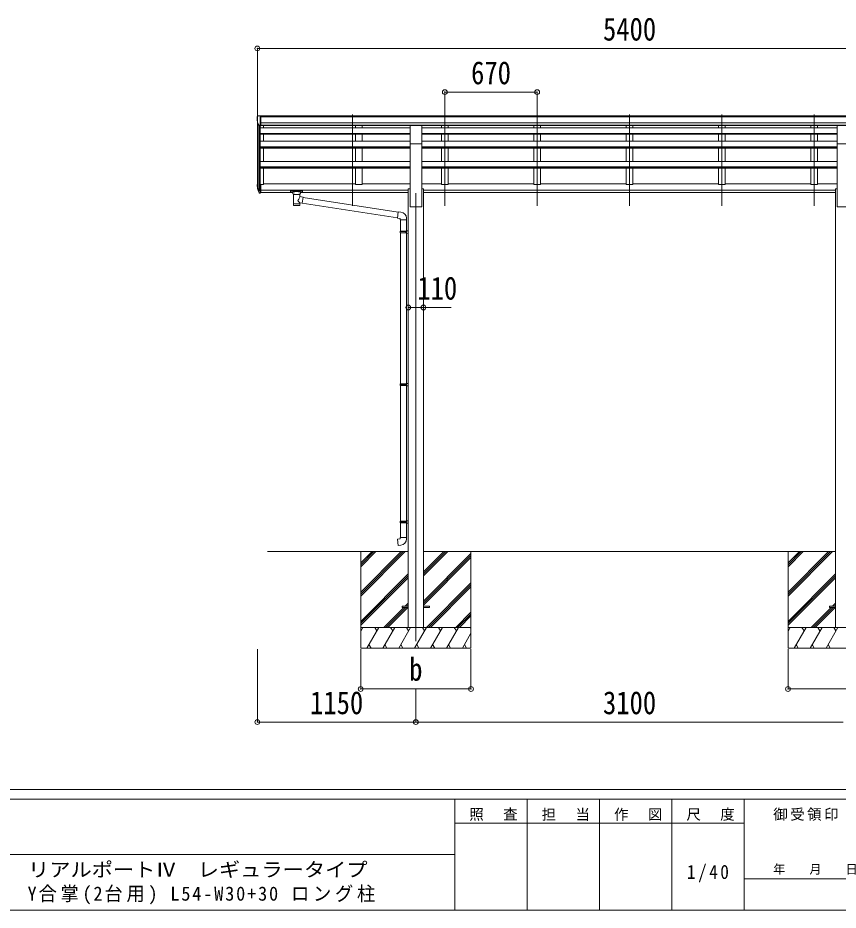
# Model space of a CAD drawing. Units: millimetres at full size. Extents: x -9783 to 9892, y -6828 to 6752.
# Drawn here: x 35 to 5987, y -6828 to -358 of the extents above; entities that cross this region are included whole.
import ezdxf
from ezdxf.enums import TextEntityAlignment as Align

# ---------------------------------------------------------------- set-up
doc = ezdxf.new("R2010")
doc.units = ezdxf.units.MM
doc.header["$LTSCALE"] = 35
doc.header["$PDMODE"] = 32
doc.header["$PDSIZE"] = 35
for name, color, linetype, lineweight in [('0-0_0', 7, 'Continuous', 9), ('0-1_本体', 4, 'Continuous', 9), ('0-2_部品', 7, 'Continuous', 9), ('0-8_PARTS2', 2, 'Continuous', 9), ('0-A_寸法', 6, 'Continuous', 9), ('F-0_240', 7, 'Continuous', 9)]:
    doc.layers.add(name, color=color, linetype=linetype, lineweight=lineweight)
doc.styles.add('ＭＳ ゴシック', font='')
doc.styles.get('ＭＳ ゴシック').set_extended_font_data('MS Gothic')

msp = doc.modelspace()

# ---------------------------------------------------------------- linework, layer by layer
at = {"layer": '0-0_0'}
for p, q in [((1847.05, -4227.76), (2868.05, -4227.76)), ((2523.05, -4227.76), (2523.05, -4927.76)), ((2523.05, -4521.94), (2817.23, -4227.76)), ((2523.05, -4536.08), (2831.37, -4227.76)), ((2523.05, -4550.22), (2845.51, -4227.76)), ((2523.05, -4338.09), (2633.38, -4227.76)), ((2523.05, -4323.95), (2619.24, -4227.76)), ((2523.05, -4309.81), (2605.09, -4227.76)), ((2978.05, -4403.59), (3153.88, -4227.76)), ((2978.05, -4389.45), (3139.74, -4227.76)), ((2978.05, -4375.31), (3125.59, -4227.76)), ((2978.05, -4227.76), (5968.05, -4227.76)), ((2978.05, -4587.44), (3323.05, -4242.44)), ((2978.05, -4601.58), (3323.05, -4256.58)), ((3323.05, -4227.76), (3323.05, -4927.76)), ((5623.05, -4227.76), (5623.05, -4927.76)), ((5623.05, -4521.94), (5917.23, -4227.76)), ((5623.05, -4536.08), (5931.37, -4227.76)), ((5623.05, -4550.22), (5945.51, -4227.76)), ((5623.05, -4338.09), (5733.38, -4227.76)), ((5623.05, -4323.95), (5719.24, -4227.76)), ((5623.05, -4309.81), (5705.09, -4227.76)), ((2978.05, -4615.72), (3323.05, -4270.72)), ((2523.05, -4734.07), (2868.05, -4389.07)), ((5623.05, -4734.07), (5968.05, -4389.07)), ((2523.05, -4748.21), (2868.05, -4403.21)), ((2523.05, -4762.35), (2868.05, -4417.36)), ((2999.86, -4777.76), (3323.05, -4454.57)), ((5623.05, -4748.21), (5968.05, -4403.21)), ((5623.05, -4762.35), (5968.05, -4417.36)), ((3014, -4777.76), (3323.05, -4468.71)), ((3028.14, -4777.76), (3323.05, -4482.86)), ((2691.49, -4777.76), (2836.99, -4632.26)), ((2705.63, -4777.76), (2851.13, -4632.26)), ((2719.77, -4777.76), (2865.27, -4632.26)), ((2845.99, -4623.26), (2868.05, -4601.2)), ((2860.13, -4623.26), (2868.05, -4615.34)), ((5791.49, -4777.76), (5936.99, -4632.26)), ((5805.63, -4777.76), (5951.13, -4632.26)), ((5819.77, -4777.76), (5965.27, -4632.26)), ((5945.99, -4623.26), (5968.05, -4601.2)), ((5960.13, -4623.26), (5968.05, -4615.34)), ((3211.99, -4777.76), (3323.05, -4666.7)), ((3226.13, -4777.76), (3323.05, -4680.84)), ((3240.27, -4777.76), (3323.05, -4694.99)), ((3323.05, -4777.76), (2523.05, -4777.76)), ((2523.05, -4805.26), (2538.93, -4777.76)), ((2567.79, -4927.76), (2654.4, -4777.76)), ((2639.4, -4803.74), (2624.4, -4777.76)), ((2683.26, -4927.76), (2769.87, -4777.76)), ((2754.87, -4803.74), (2739.86, -4777.76)), ((2798.73, -4927.76), (2885.34, -4777.76)), ((2870.34, -4803.74), (2855.33, -4777.76)), ((2914.2, -4927.76), (3000.81, -4777.76)), ((2985.81, -4803.74), (2970.8, -4777.76)), ((3029.67, -4927.76), (3116.28, -4777.76)), ((3101.28, -4803.74), (3086.28, -4777.76)), ((3145.14, -4927.76), (3231.75, -4777.76)), ((3201.75, -4777.76), (3216.75, -4803.74)), ((3317.22, -4777.76), (3323.05, -4787.86)), ((6423.05, -4777.76), (5623.05, -4777.76)), ((5623.05, -4805.26), (5638.93, -4777.76)), ((5667.79, -4927.76), (5754.4, -4777.76)), ((5739.4, -4803.74), (5724.4, -4777.76)), ((5783.26, -4927.76), (5869.87, -4777.76)), ((5854.87, -4803.74), (5839.86, -4777.76)), ((5898.73, -4927.76), (5985.34, -4777.76)), ((5970.34, -4803.74), (5955.33, -4777.76)), ((3260.61, -4927.76), (3323.05, -4819.62)), ((2582.79, -4901.78), (2597.79, -4927.76)), ((2698.26, -4901.78), (2713.26, -4927.76)), ((2813.73, -4901.78), (2828.73, -4927.76)), ((2929.2, -4901.78), (2944.2, -4927.76)), ((3044.67, -4901.78), (3059.67, -4927.76)), ((3160.14, -4901.78), (3175.14, -4927.76)), ((3275.61, -4901.78), (3290.61, -4927.76)), ((5682.79, -4901.78), (5697.79, -4927.76)), ((5798.26, -4901.78), (5813.26, -4927.76)), ((5913.73, -4901.78), (5928.73, -4927.76)), ((2523.05, -4927.76), (3323.05, -4927.76)), ((5623.05, -4927.76), (6423.05, -4927.76))]:
    msp.add_line(p, q, dxfattribs=at)
at = {"layer": '0-1_本体'}
for p, q in [((1799.55, -1069.34), (7136.55, -1069.34)), ((1799.55, -1074.7), (7146.55, -1074.7)), ((1773.05, -1568.5), (1773.05, -1106.09)), ((1777.33, -1124.89), (1777.33, -1592.76)), ((1787.05, -1140.25), (1787.05, -1610.76)), ((1793.05, -1139.72), (1793.05, -1566.33)), ((2880.55, -1154.12), (1793.05, -1154.12)), ((1799.55, -1118.22), (7146.55, -1118.22)), ((1799.55, -1135.89), (7146.55, -1135.89)), ((2880.55, -1138.26), (1799.55, -1138.26)), ((1818.05, -1138.26), (1818.05, -1154.53)), ((2484.05, -1138.26), (2484.05, -1154.12)), ((2534.05, -1138.26), (2534.05, -1154.12)), ((5980.55, -1137.98), (2965.55, -1138.26)), ((5980.55, -1154.12), (2965.55, -1154.12)), ((3108.05, -1138.25), (3108.05, -1154.12)), ((3158.05, -1138.24), (3158.05, -1154.12)), ((3778.05, -1138.19), (3778.05, -1154.12)), ((3828.05, -1138.18), (3828.05, -1154.12)), ((4448.05, -1138.12), (4448.05, -1154.12)), ((4498.05, -1138.12), (4498.05, -1154.12)), ((5118.05, -1138.06), (5118.05, -1154.12)), ((5168.05, -1138.05), (5168.05, -1154.12)), ((5788.05, -1138), (5788.05, -1154.12)), ((5838.05, -1137.99), (5838.05, -1154.12)), ((1793.05, -1195.82), (2880.55, -1195.82)), ((1793.05, -1197.51), (2880.55, -1197.51)), ((1793.05, -1201.92), (2880.55, -1201.92)), ((1818.05, -1253.3), (1818.05, -1201.92)), ((2484.05, -1201.92), (2484.05, -1252.91)), ((2534.05, -1201.92), (2534.05, -1252.91)), ((2965.55, -1195.82), (5980.55, -1195.82)), ((2965.55, -1197.51), (5980.55, -1197.51)), ((2965.55, -1201.92), (5980.55, -1201.92)), ((3108.05, -1201.92), (3108.05, -1252.91)), ((3158.05, -1201.92), (3158.05, -1252.91)), ((3778.05, -1201.92), (3778.05, -1252.91)), ((3828.05, -1201.92), (3828.05, -1252.91)), ((4448.05, -1201.92), (4448.05, -1252.91)), ((4498.05, -1201.92), (4498.05, -1252.91)), ((5118.05, -1201.92), (5118.05, -1252.91)), ((5168.05, -1201.92), (5168.05, -1252.91)), ((5788.05, -1201.92), (5788.05, -1252.91)), ((5838.05, -1201.92), (5838.05, -1252.91)), ((1793.05, -1252.91), (2880.55, -1252.91)), ((1793.05, -1293.56), (2880.55, -1293.56)), ((2880.55, -1727.76), (2880.55, -1272.13)), ((2965.55, -1252.91), (5980.55, -1252.91)), ((2965.55, -1727.76), (2965.55, -1272.13)), ((2965.55, -1293.56), (5980.55, -1293.56)), ((5980.55, -1727.76), (5980.55, -1272.13)), ((1793.05, -1295.24), (2880.55, -1295.24)), ((1793.05, -1301.96), (2880.55, -1301.96)), ((1818.05, -1399.05), (1818.05, -1301.96)), ((2484.05, -1301.96), (2484.05, -1398.64)), ((2534.05, -1301.96), (2534.05, -1398.64)), ((2965.55, -1295.24), (5980.55, -1295.24)), ((2965.55, -1301.96), (5980.55, -1301.96)), ((3108.05, -1301.96), (3108.05, -1398.64)), ((3158.05, -1301.96), (3158.05, -1398.64)), ((3778.05, -1301.96), (3778.05, -1398.64)), ((3828.05, -1301.96), (3828.05, -1398.64)), ((4448.05, -1301.96), (4448.05, -1398.64)), ((4498.05, -1301.96), (4498.05, -1398.64)), ((5118.05, -1301.96), (5118.05, -1398.64)), ((5168.05, -1301.96), (5168.05, -1398.64)), ((5788.05, -1301.96), (5788.05, -1398.64)), ((5838.05, -1301.96), (5838.05, -1398.64)), ((1793.05, -1398.64), (2880.55, -1398.64)), ((2965.55, -1398.64), (5980.55, -1398.64)), ((2880.55, -1438.1), (1793.05, -1438.1)), ((2880.55, -1439.78), (1793.05, -1439.78)), ((2880.55, -1448.83), (1793.05, -1448.83)), ((1818.05, -1567.15), (1818.05, -1448.83)), ((2484.05, -1448.83), (2484.05, -1567.15)), ((2534.05, -1448.83), (2534.05, -1567.15)), ((5980.55, -1438.1), (2965.55, -1438.1)), ((5980.55, -1439.78), (2965.55, -1439.78)), ((5980.55, -1448.83), (2965.55, -1448.83)), ((3108.05, -1448.83), (3108.05, -1567.15)), ((3158.05, -1448.83), (3158.05, -1567.15)), ((3778.05, -1449.24), (3778.05, -1567.15)), ((3828.05, -1449.24), (3828.05, -1567.15)), ((4448.05, -1449.24), (4448.05, -1567.15)), ((4498.05, -1449.24), (4498.05, -1567.15)), ((5118.05, -1448.83), (5118.05, -1567.15)), ((5168.05, -1448.83), (5168.05, -1567.15)), ((5788.05, -1448.83), (5788.05, -1567.15)), ((5838.05, -1448.83), (5838.05, -1567.15)), ((1799.55, -1567.15), (1818.05, -1567.15)), ((1799.55, -1606.25), (2868.05, -1606.25)), ((1799.55, -1607.63), (2868.05, -1607.63)), ((1818.05, -1561.94), (2484.05, -1561.94)), ((2484.05, -1567.15), (2534.05, -1567.15)), ((2534.05, -1561.94), (2880.55, -1561.94)), ((2868.05, -1597.76), (2880.55, -1597.76)), ((2868.05, -1597.76), (2868.05, -4777.76)), ((2965.55, -1561.94), (3108.05, -1561.94)), ((2965.55, -1597.76), (2978.05, -1597.76)), ((2978.05, -1597.76), (2978.05, -4777.76)), ((2978.05, -1606.25), (5968.05, -1606.25)), ((2978.05, -1607.63), (5968.05, -1607.63)), ((3108.05, -1567.15), (3158.05, -1567.15)), ((3158.05, -1561.94), (3778.05, -1561.94)), ((3778.05, -1567.15), (3828.05, -1567.15)), ((3828.05, -1561.94), (4448.05, -1561.94)), ((4448.05, -1567.15), (4498.05, -1567.15)), ((4498.05, -1561.94), (5118.05, -1561.94)), ((5118.05, -1567.15), (5168.05, -1567.15)), ((5168.05, -1561.94), (5788.05, -1561.94)), ((5788.05, -1567.15), (5838.05, -1567.15)), ((5838.05, -1561.94), (5980.55, -1561.94)), ((5968.05, -1597.76), (5980.55, -1597.76)), ((5968.05, -1597.76), (5968.05, -4777.76)), ((1799.55, -1624.8), (2031.05, -1624.8)), ((2085.05, -1624.8), (2868.05, -1624.8)), ((2978.05, -1624.8), (5968.05, -1624.8)), ((2880.55, -1727.76), (2965.55, -1727.76)), ((5980.55, -1727.76), (6065.55, -1727.76))]:
    msp.add_line(p, q, dxfattribs=at)
at = {"layer": '0-2_部品'}
for p, q in [((1771.05, -1077.11), (1771.05, -1077.74)), ((1777.96, -1068.31), (1773.89, -1074.12)), ((1781.05, -1067.74), (1778.72, -1067.88)), ((1781.05, -1067.74), (1799.55, -1067.74)), ((1793.05, -1140.72), (1793.05, -1067.74)), ((1799.55, -1067.74), (1809.55, -1067.83)), ((1799.55, -1139.72), (1799.55, -1067.74)), ((1809.55, -1069.34), (1809.55, -1067.83)), ((1785.42, -1138.91), (1776.15, -1122.85)), ((1793.05, -1140.72), (1787.84, -1140.41)), ((1799.55, -1139.72), (1793.05, -1139.72)), ((2880.55, -1137.98), (2965.55, -1137.98)), ((2880.55, -1272.13), (2880.55, -1137.98)), ((2965.55, -1272.13), (2965.55, -1137.98)), ((5980.55, -1137.98), (6065.55, -1137.98)), ((5980.55, -1272.13), (5980.55, -1137.98)), ((2880.55, -1272.13), (2965.55, -1272.13)), ((5980.55, -1272.13), (6065.55, -1272.13)), ((1775.44, -1592.37), (1785.6, -1611.54)), ((1786.61, -1610.29), (1776.86, -1591.87)), ((1778.03, -1609.22), (1785.6, -1626.71)), ((1793.05, -1611.04), (1787.91, -1611.04)), ((1793.05, -1613.04), (1788.2, -1613.04)), ((1793.05, -1566.33), (1793.05, -1628.21)), ((1799.55, -1566.33), (1793.05, -1566.33)), ((1799.55, -1604.64), (1793.05, -1604.64)), ((1799.55, -1610.04), (1793.05, -1610.04)), ((1799.55, -1566.33), (1799.55, -1627.39)), ((2014.55, -1613.1), (2014.55, -1623.86)), ((2014.55, -1613.29), (2014.55, -1614.83)), ((2016.55, -1612.44), (2099.55, -1612.44)), ((2016.55, -1614.62), (2099.55, -1614.62)), ((2101.55, -1613.1), (2101.55, -1623.86)), ((1793.05, -1628.21), (1788.2, -1628.21)), ((1799.55, -1627.39), (1793.05, -1627.39)), ((2016.55, -1624.53), (2031.05, -1624.53)), ((2031.05, -1631.33), (2031.05, -1621.06)), ((2035.15, -1635.83), (2035.13, -1716.13)), ((2080.95, -1653.41), (2080.95, -1635.82)), ((2106.17, -1657.31), (2080.95, -1653.4)), ((2085.05, -1631.33), (2085.05, -1621.06)), ((2085.05, -1624.53), (2099.55, -1624.53)), ((2106.17, -1657.31), (2099.15, -1702.57)), ((2793.98, -1766.08), (2105.86, -1659.33)), ((2080.96, -1716.13), (2080.95, -1699.5)), ((2080.95, -1699.75), (2099.15, -1702.57)), ((2790.31, -1808.02), (2099.42, -1700.83)), ((2814.97, -1766.14), (2794.13, -1764.31)), ((2856.05, -1821.88), (2856.05, -1810.96)), ((2810.05, -1821.88), (2856.05, -1821.88)), ((2812.05, -1821.88), (2812.05, -1905.68)), ((2854.05, -1821.88), (2854.05, -1903.12)), ((2810.05, -1907.68), (2811.05, -1905.68)), ((2810.05, -1907.68), (2854.05, -1907.68)), ((2810.05, -1907.68), (2810.05, -1915.68)), ((2810.05, -1915.68), (2854.05, -1915.68)), ((2810.05, -1915.68), (2811.05, -1917.68)), ((2811.05, -1905.68), (2854.05, -1905.68)), ((2811.05, -1917.68), (2854.05, -1917.68)), ((2812.05, -1917.68), (2812.05, -3011.45)), ((2849.57, -1907.68), (2849.14, -1905.68)), ((2852.05, -1903.18), (2868.05, -1902.71)), ((2852.05, -1905.18), (2852.05, -1903.18)), ((2852.05, -1905.18), (2854.05, -1905.18)), ((2852.05, -1920.18), (2852.05, -1918.18)), ((2852.05, -1920.18), (2868.05, -1920.65)), ((2854.05, -1920.24), (2854.05, -3008.9)), ((2868.05, -1902.71), (2868.05, -1920.65)), ((2810.05, -3013.45), (2811.05, -3011.45)), ((2810.05, -3013.45), (2854.05, -3013.45)), ((2810.05, -3013.45), (2810.05, -3021.45)), ((2810.05, -3021.45), (2854.05, -3021.45)), ((2810.05, -3021.45), (2811.05, -3023.45)), ((2811.05, -3011.45), (2854.05, -3011.45)), ((2811.05, -3023.45), (2854.05, -3023.45)), ((2812.05, -3023.45), (2812.05, -4007.03)), ((2849.57, -3013.45), (2849.14, -3011.45)), ((2852.05, -3008.95), (2868.05, -3008.48)), ((2852.05, -3010.95), (2852.05, -3008.95)), ((2852.05, -3010.95), (2854.05, -3010.95)), ((2852.05, -3025.95), (2852.05, -3023.95)), ((2852.05, -3025.95), (2868.05, -3026.43)), ((2854.05, -3026.01), (2854.05, -4004.47)), ((2868.05, -3008.48), (2868.05, -3026.43)), ((2810.05, -4009.03), (2811.05, -4007.03)), ((2810.05, -4009.03), (2854.05, -4009.03)), ((2810.05, -4009.03), (2810.05, -4017.03)), ((2811.05, -4007.03), (2854.05, -4007.03)), ((2849.57, -4009.03), (2849.14, -4007.03)), ((2852.05, -4004.53), (2868.05, -4004.06)), ((2852.05, -4006.53), (2852.05, -4004.53)), ((2852.05, -4006.53), (2854.05, -4006.53)), ((2868.05, -4004.06), (2868.05, -4022)), ((2810.05, -4017.03), (2854.05, -4017.03)), ((2810.05, -4017.03), (2811.05, -4019.03)), ((2811.05, -4019.03), (2854.05, -4019.03)), ((2812.05, -4019.03), (2812.05, -4125.17)), ((2852.05, -4021.53), (2852.05, -4019.53)), ((2852.05, -4021.53), (2868.05, -4022)), ((2854.05, -4021.59), (2854.05, -4125.17)), ((2810.05, -4125.17), (2856.05, -4125.17)), ((2810.05, -4135.17), (2810.05, -4125.17)), ((2856.05, -4125.17), (2856.05, -4136.08))]:
    msp.add_line(p, q, dxfattribs=at)
at = {"layer": '0-2_部品', "color": 4}
for p, q in [((2823.05, -4623.26), (2823.05, -4632.26)), ((2868.05, -4623.26), (2823.05, -4623.26)), ((2868.05, -4632.26), (2823.05, -4632.26)), ((3023.05, -4623.26), (2978.05, -4623.26)), ((3023.05, -4632.26), (2978.05, -4632.26)), ((3023.05, -4623.26), (3023.05, -4632.26)), ((5923.05, -4623.26), (5923.05, -4632.26)), ((5968.05, -4623.26), (5923.05, -4623.26)), ((5968.05, -4632.26), (5923.05, -4632.26))]:
    msp.add_line(p, q, dxfattribs=at)
at = {"layer": '0-2_部品'}
for points in [[(2014.55, -1613.1), (2014.59, -1612.91), (2014.67, -1612.77), (2014.77, -1612.68), (2014.87, -1612.62), (2014.99, -1612.57), (2015.28, -1612.51), (2015.77, -1612.46), (2016.31, -1612.44), (2016.55, -1612.44)], [(2099.55, -1612.44), (2099.9, -1612.44), (2100.43, -1612.47), (2100.88, -1612.52), (2101.18, -1612.6), (2101.35, -1612.69), (2101.47, -1612.83), (2101.54, -1613.01), (2101.55, -1613.1)], [(2014.55, -1623.86), (2014.59, -1624.06), (2014.67, -1624.19), (2014.77, -1624.29), (2014.87, -1624.35), (2014.99, -1624.39), (2015.28, -1624.46), (2015.77, -1624.5), (2016.31, -1624.52), (2016.55, -1624.53)], [(2031.09, -1631.28), (2031.06, -1631.63), (2031.31, -1632.59), (2031.83, -1633.47), (2032.63, -1634.31), (2033.75, -1635.11), (2035.15, -1635.83)], [(2080.95, -1635.82), (2081.18, -1635.73), (2082.54, -1634.99), (2083.65, -1634.15), (2084.41, -1633.28), (2084.87, -1632.38), (2085.04, -1631.49)], [(2099.55, -1624.53), (2099.9, -1624.52), (2100.43, -1624.5), (2100.88, -1624.45), (2101.18, -1624.37), (2101.35, -1624.27), (2101.47, -1624.13), (2101.54, -1623.95), (2101.55, -1623.86)], [(2794.13, -1764.31), (2790.12, -1810.14), (2810.05, -1811.88), (2810.05, -1821.88)], [(2849.57, -1907.68), (2849.57, -1915.68), (2849.14, -1917.68)], [(2852.05, -1918.18), (2854.05, -1918.18), (2854.05, -1905.18)], [(2849.57, -3013.45), (2849.57, -3021.45), (2849.14, -3023.45)], [(2852.05, -3023.95), (2854.05, -3023.95), (2854.05, -3010.95)], [(2849.57, -4009.03), (2849.57, -4017.03), (2849.14, -4019.03)], [(2852.05, -4019.53), (2854.05, -4019.53), (2854.05, -4006.53)], [(2814.97, -4180.91), (2794.13, -4182.73), (2790.12, -4136.91), (2810.05, -4135.17)]]:
    msp.add_lwpolyline(points, dxfattribs=at)
for centre, radius, start, end in [((1774.05, -1077.11), 3, 93, 180), ((1973.05, -1077.74), 202, 180, 192.90261), ((1778.78, -1068.88), 1, 93.5, 145), ((1788.02, -1137.41), 3, 210, 266.5), ((1861.71, -1570.2), 89.07, 174.49576, 194.41188), ((1861, -1565.92), 88.05, 177.22392, 197.21071), ((1906.27, -1573.14), 133.22, 183.27987, 195.71302), ((1788.2, -1610.04), 3, 210, 270), ((1787.91, -1609.54), 1.5, 210, 270), ((1788.2, -1625.21), 3, 210, 270), ((2811.05, -1810.96), 45, 0, 85), ((2811.05, -4136.08), 45, 275, 0)]:
    msp.add_arc(centre, radius, start, end, dxfattribs=at)
for centre, major_axis, ratio, start_param, end_param in [((2016.55, -1614.83), (2, 0), 0.109601, 1.5707963, 3.1415927), ((2099.55, -1614.83), (2, 0), 0.109601, 0, 1.5707963), ((2058.05, -1621.06), (27, 0), 0.122176, 6.2831853, 9.424778), ((2058.06, -1636.29), (-22.91, 0.42), 0.072511, 0.0008029, 1.5715993), ((2058.06, -1637.91), (-22.91, 0.42), 0.072511, 0.0008029, 1.5715993), ((2058.04, -1636.29), (22.92, 0.42), 0.07247, 4.71158, 6.2823764), ((2058.04, -1637.91), (22.92, 0.42), 0.07247, 4.71158, 6.2823764), ((2058.05, -1679.95), (-22.81, -26.62), 0.234429, 1.6855472, 3.1268519), ((2060.6, -1677.3), (20.32, -22.25), 0.045535, 0.0389954, 1.3075346), ((2069.05, -1631.33), (16, 0), 0.361356, 6.2636979, 6.2831853), ((2058.05, -1716.13), (22.92, 0), 0.101955, 3.1415499, 6.2833984), ((2058.05, -1703.68), (22.91, 0), 0.122865, 3.1415927, 6.2831853)]:
    msp.add_ellipse(centre, major_axis=major_axis, ratio=ratio, start_param=start_param, end_param=end_param, dxfattribs=at)
at = {"layer": '0-8_PARTS2'}
for p, q in [((2463.05, -1721.56), (2463.05, -1059.03)), ((3133.05, -1721.56), (3133.05, -1059.03)), ((3803.05, -1721.56), (3803.05, -1059.03)), ((4473.05, -1721.56), (4473.05, -1059.03)), ((5143.05, -1721.56), (5143.05, -1059.03)), ((5813.05, -1721.56), (5813.05, -1059.03)), ((2923.05, -1627.76), (2923.05, -4877.76))]:
    msp.add_line(p, q, dxfattribs=at)
at = {"layer": '0-A_寸法'}
for p, q in [((1773.05, -579.4), (1773.05, -1125.02)), ((1773.05, -579.4), (7173.05, -579.4)), ((3133.05, -896.02), (3133.05, -1125.02)), ((3133.05, -896.02), (3803.05, -896.02)), ((3803.05, -896.02), (3803.05, -1125.02)), ((2868.05, -2457.94), (2978.05, -2457.94)), ((2978.05, -2457.94), (3178.05, -2457.94)), ((1773.05, -5464.12), (1773.05, -4935.18)), ((2523.05, -5224.15), (2523.05, -4935.18)), ((3323.05, -5224.15), (3323.05, -4935.18)), ((5623.05, -5224.15), (5623.05, -4935.18)), ((2523.05, -5224.15), (3323.05, -5224.15)), ((2923.05, -5464.12), (2923.05, -5224.15)), ((5623.05, -5224.15), (6423.05, -5224.15)), ((1773.05, -5464.12), (2923.05, -5464.12)), ((2923.05, -5464.12), (6023.05, -5464.12))]:
    msp.add_line(p, q, dxfattribs=at)
for p in [(1773.05, -579.4), (3133.05, -896.02), (3803.05, -896.02), (2868.05, -2457.94), (2978.05, -2457.94), (2523.05, -5224.15), (3323.05, -5224.15), (5623.05, -5224.15), (1773.05, -5464.12), (2923.05, -5464.12)]:
    msp.add_point(p, dxfattribs=at)
at = {"layer": 'F-0_240', "color": 5}
for p, q in [((-9783.03, -5953.1), (9396.97, -5953.1)), ((-9783.03, -6023.1), (6285.75, -6023.1)), ((3205.75, -6023.1), (3205.75, -6828.1)), ((3730.75, -6023.1), (3730.75, -6828.1)), ((4255.75, -6023.1), (4255.75, -6828.1)), ((4780.75, -6023.1), (4780.75, -6828.1)), ((5305.75, -6023.1), (5305.75, -6828.1)), ((3205.75, -6198.1), (5305.75, -6198.1)), ((-3969.25, -6425.6), (3205.75, -6425.6)), ((5305.75, -6600.6), (6285.75, -6600.6)), ((-9783.03, -6828.1), (9396.97, -6828.1))]:
    msp.add_line(p, q, dxfattribs=at)

# ---------------------------------------------------------------- texts
at = {"layer": '0-A_寸法', "color": 7, "style": 'ＭＳ ゴシック', "width": 0.85}
for s, p in [('5400', (4280.55, -572.4)), ('670', (3323.67, -889.02)), ('110', (2933.67, -2450.94)), ('b', (2874.92, -5214.65)), ('1150', (2155.55, -5457.12)), ('3100', (4280.55, -5457.12))]:
    msp.add_text(s, height=166.8, dxfattribs=at).set_placement(p, align=Align.BOTTOM_LEFT)
at = {"layer": 'F-0_240', "style": 'ＭＳ ゴシック', "width": 1.1}
msp.add_text('リアルポートⅣ\u3000レギュラータイプ', height=102.6, dxfattribs=at).set_placement((109.35, -6616.22), align=Align.BOTTOM_LEFT)
at = {"layer": 'F-0_240', "style": 'ＭＳ ゴシック'}
msp.add_text('年\u3000\u3000月\u3000\u3000日', height=64.15, dxfattribs=at).set_placement((5515.76, -6583.1), align=Align.BOTTOM_LEFT)
at = {"layer": 'F-0_240', "attachment_point": 7, "style": 'ＭＳ ゴシック'}
for s, insert, char_height in [('\\T1.17;照\u3000査', (3310.76, -6180.6), 76.98), ('\\T1.17;担\u3000当', (3835.76, -6180.6), 76.98), ('\\T1.17;作\u3000図', (4360.75, -6180.6), 76.98), ('\\T1.17;尺\u3000度', (4885.76, -6180.6), 76.98), ('\\T1.17;御受領印', (5515.75, -6180.6), 76.98), ('\\T1.28;\\W0.9;1/40', (4890.13, -6626.85), 102.6), ('\\T1.2;\\W0.95;Y合掌(2台用)\\~L54-W30+30\\~ロング柱', (105.77, -6786.55), 102.6)]:
    msp.add_mtext(s, dxfattribs=dict(at, insert=insert, char_height=char_height))

doc.saveas('drawing.dxf')
